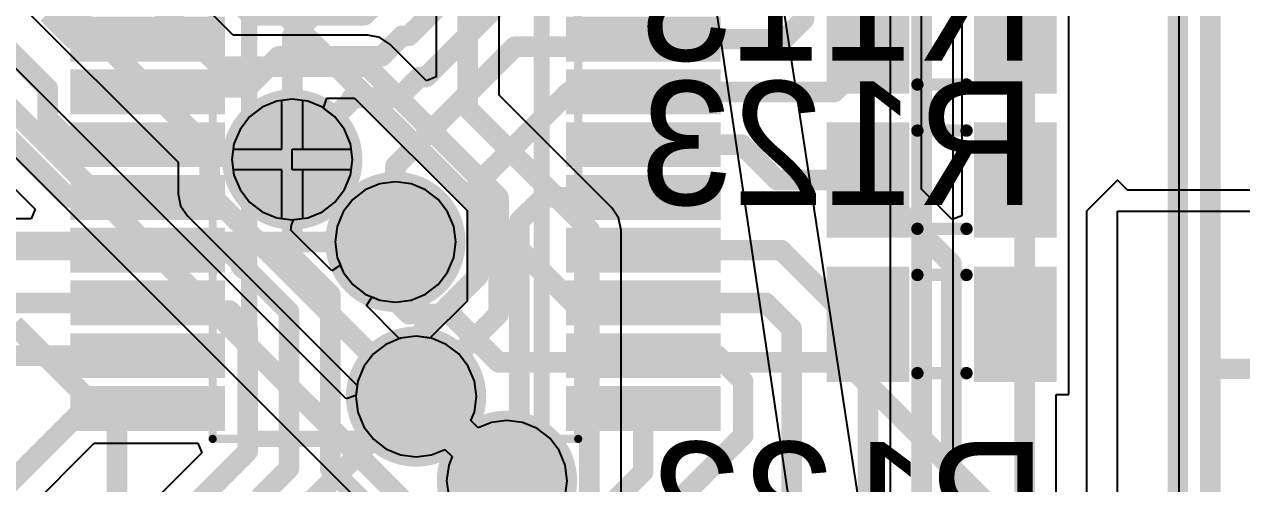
# Model space of a CAD drawing. Header units: millimetres. Extents: x 50.7 to 141.9, y 26.7 to 123.6.
# Drawn here: x 113.67 to 128.65, y 80.08 to 85.74 of the extents above; entities that cross this region are included whole.
import ezdxf

# ---------------------------------------------------------------- set-up
doc = ezdxf.new("R2010")
doc.units = ezdxf.units.MM
for name, color, linetype in [('BottomLayer', 5, 'Continuous'), ('BottomOverlay', 54, 'Continuous'), ('BottomPaste', 16, 'Continuous'), ('BottomSolder', 6, 'Continuous'), ('InternalPlane1', 76, 'Continuous'), ('InternalPlane3', 216, 'Continuous'), ('Mechanical13', 56, 'Continuous'), ('MidLayer1', 16, 'Continuous'), ('MidLayer2', 76, 'Continuous'), ('MidLayer3', 90, 'Continuous'), ('MidLayer4', 156, 'Continuous'), ('MultiLayer', 9, 'Continuous'), ('TopLayer', 1, 'Continuous'), ('TopSolder', 216, 'Continuous')]:
    doc.layers.add(name, color=color, linetype=linetype)

msp = doc.modelspace()

# ---------------------------------------------------------------- linework, layer by layer
at = {"layer": 'BottomLayer'}
for p, q in [((124.714, 84.734), (124.714, 86.462)), ((125.208, 86.462), (125.208, 84.734)), ((126.528, 84.734), (126.528, 86.462)), ((124.714, 84.684), (124.714, 84.734)), ((124.714, 84.734), (124.714, 84.734)), ((124.714, 84.734), (124.714, 84.734)), ((124.714, 83.709), (124.714, 84.684)), ((124.714, 84.684), (124.714, 84.684)), ((125.208, 84.734), (125.208, 84.734)), ((125.208, 84.734), (125.208, 84.684)), ((125.208, 84.684), (125.208, 84.684)), ((125.208, 84.684), (125.208, 83.381)), ((126.528, 84.684), (126.528, 84.734)), ((126.528, 84.734), (126.528, 84.734)), ((126.528, 84.734), (126.528, 84.734)), ((126.528, 82.956), (126.528, 84.684)), ((126.528, 84.684), (126.528, 84.684)), ((112.944, 84.318), (113.8, 83.463)), ((125.09, 83.333), (124.714, 83.709)), ((113.751, 83.345), (112.827, 83.345)), ((113.8, 83.463), (113.751, 83.345)), ((125.208, 83.381), (125.09, 83.333)), ((126.528, 82.906), (126.528, 82.956)), ((126.528, 82.956), (126.528, 82.956)), ((126.528, 82.956), (126.528, 82.956)), ((126.528, 81.178), (126.528, 82.906)), ((126.528, 82.906), (126.528, 82.906)), ((126.372, 78.461), (126.372, 81.178)), ((126.372, 81.178), (126.528, 81.178)), ((113.342, 79.392), (114.528, 80.578)), ((114.528, 80.578), (115.804, 80.578)), ((115.804, 80.578), (115.852, 80.461)), ((115.852, 80.461), (114.548, 79.156))]:
    msp.add_line(p, q, dxfattribs=at)
at = {"layer": 'BottomLayer', "const_width": 0.254}
for points in [[(125.984, 77.608), (125.984, 89.408)], [(112.166, 86.741), (113.956, 84.951)], [(123.266, 85.801), (123.266, 86.365)], [(116.104, 86.207), (116.459, 85.852)], [(118.404, 85.598), (118.999, 86.193)], [(117.856, 85.852), (117.983, 85.979)], [(118.614, 85.09), (119.507, 85.983)], [(113.956, 85.874), (114.273, 85.557)], [(116.459, 85.852), (117.856, 85.852)], [(123.022, 85.557), (123.266, 85.801)], [(118.066, 85.344), (118.32, 85.598)], [(118.32, 85.598), (118.404, 85.598)], [(123.901, 85.166), (123.901, 85.725)], [(114.273, 85.557), (115.187, 85.557)], [(118.237, 83.994), (119.706, 85.463)], [(119.706, 85.463), (121.193, 85.463)], [(121.193, 85.463), (121.287, 85.557)], [(121.287, 85.557), (123.022, 85.557)], [(116.419, 84.963), (116.8, 85.344)], [(116.8, 85.344), (118.066, 85.344)], [(123.642, 84.907), (123.901, 85.166)], [(118.277, 84.836), (118.531, 85.09)], [(118.531, 85.09), (118.614, 85.09)], [(112.849, 84.963), (114.205, 83.607)], [(113.956, 84.574), (113.956, 84.951)], [(115.187, 84.907), (115.243, 84.963)], [(115.243, 84.963), (116.419, 84.963)], [(119.544, 84.077), (120.373, 84.907)], [(120.373, 84.907), (121.287, 84.907)], [(121.287, 84.907), (123.642, 84.907)], [(116.967, 84.074), (117.702, 84.809)], [(117.702, 84.809), (117.702, 84.836)], [(117.702, 84.836), (118.277, 84.836)], [(113.956, 84.574), (114.273, 84.257)], [(114.273, 84.257), (115.187, 84.257)], [(115.093, 84.351), (115.187, 84.257)], [(121.287, 84.257), (122.499, 84.257)], [(122.499, 84.257), (122.936, 83.82)], [(116.967, 84.074), (117.094, 84.074)], [(116.967, 82.878), (116.967, 83.947)], [(118.237, 83.519), (118.237, 83.994)], [(119.253, 83.787), (119.544, 84.077)], [(119.544, 84.077), (119.544, 84.077)], [(122.936, 83.82), (123.901, 83.82)], [(124.054, 83.82), (125.081, 82.793)], [(115.093, 83.701), (115.187, 83.607)], [(119.253, 83.522), (119.253, 83.787)], [(114.205, 83.607), (115.187, 83.607)], [(118.237, 83.519), (118.531, 83.225)], [(119.231, 83.501), (119.253, 83.522)], [(119.231, 83.501), (119.253, 83.479)], [(119.231, 83.501), (119.231, 83.501)], [(119.761, 83.312), (120.056, 83.607)], [(120.056, 83.607), (121.287, 83.607)], [(119.253, 82.637), (119.253, 83.479)], [(119.761, 80.371), (119.761, 83.312)], [(118.491, 82.804), (118.491, 83.185)], [(112.267, 82.957), (115.187, 82.957)], [(115.187, 82.957), (116.169, 82.957)], [(116.169, 82.957), (116.332, 82.794)], [(121.287, 82.957), (122.986, 82.957)], [(122.986, 82.957), (123.901, 82.042)], [(116.332, 82.764), (116.332, 82.794)], [(116.332, 82.764), (116.375, 82.721)], [(116.967, 82.878), (117.434, 82.411)], [(125.081, 76.468), (125.081, 82.793)], [(116.375, 82.721), (116.405, 82.721)], [(116.405, 82.721), (116.926, 82.2)], [(118.491, 81.875), (119.253, 82.637)], [(113.212, 82.307), (115.187, 82.307)], [(115.187, 82.307), (115.281, 82.213)], [(117.434, 80.265), (117.434, 82.411)], [(121.287, 82.307), (122.798, 82.307)], [(122.798, 82.307), (123.114, 81.991)], [(115.281, 82.213), (116.195, 82.213)], [(116.195, 82.213), (116.418, 81.99)], [(116.926, 80.267), (116.926, 82.2)], [(124.054, 79.731), (124.054, 82.042)], [(116.418, 80.477), (116.418, 81.99)], [(118.491, 81.153), (118.491, 81.875)], [(123.114, 79.934), (123.114, 81.991)], [(113.28, 81.657), (115.187, 81.657)], [(121.287, 81.657), (122.201, 81.657)], [(122.201, 81.657), (122.518, 81.34)], [(122.518, 80.674), (122.518, 81.34)], [(112.954, 79.553), (114.408, 81.007)], [(114.408, 81.007), (115.187, 81.007)], [(121.287, 80.226), (121.287, 81.007)], [(119.314, 77.47), (122.518, 80.674)], [(114.554, 78.613), (116.418, 80.477)], [(119.507, 80.117), (119.761, 80.371)], [(116.564, 79.904), (116.926, 80.267)], [(117.434, 80.265), (118.959, 78.74)], [(119.801, 78.74), (121.287, 80.226)]]:
    msp.add_lwpolyline(points, dxfattribs=at)
at = {"layer": 'BottomLayer'}
for points, const_width in [([(116.395, 85.852, 1), (116.522, 85.852, 1)], 0.127), ([(116.395, 85.852, 1), (116.522, 85.852, 1)], 0.127), ([(117.793, 85.852, 1), (117.919, 85.852, 1)], 0.127), ([(117.793, 85.852, 1), (117.919, 85.852, 1)], 0.127), ([(123.203, 85.801, 1), (123.33, 85.801, 1)], 0.127), ([(123.203, 85.801, 1), (123.33, 85.801, 1)], 0.127), ([(118.257, 85.598, 1), (118.384, 85.598, 1)], 0.127), ([(118.257, 85.598, 1), (118.384, 85.598, 1)], 0.127), ([(118.34, 85.598, 1), (118.467, 85.598, 1)], 0.127), ([(118.34, 85.598, 1), (118.467, 85.598, 1)], 0.127), ([(123.838, 85.725, 1), (123.965, 85.725, 1)], 0.127), ([(114.21, 85.557, 1), (114.337, 85.557, 1)], 0.127), ([(114.21, 85.557, 1), (114.337, 85.557, 1)], 0.127), ([(115.123, 85.557, 1), (115.25, 85.557, 1)], 0.127), ([(119.642, 85.463, 1), (119.769, 85.463, 1)], 0.127), ([(119.642, 85.463, 1), (119.769, 85.463, 1)], 0.127), ([(121.129, 85.463, 1), (121.256, 85.463, 1)], 0.127), ([(121.129, 85.463, 1), (121.256, 85.463, 1)], 0.127), ([(121.223, 85.557, 1), (121.35, 85.557, 1)], 0.127), ([(121.223, 85.557, 1), (121.35, 85.557, 1)], 0.127), ([(122.958, 85.557, 1), (123.085, 85.557, 1)], 0.127), ([(122.958, 85.557, 1), (123.085, 85.557, 1)], 0.127), ([(116.737, 85.344, 1), (116.864, 85.344, 1)], 0.127), ([(116.737, 85.344, 1), (116.864, 85.344, 1)], 0.127), ([(118.003, 85.344, 1), (118.13, 85.344, 1)], 0.127), ([(118.003, 85.344, 1), (118.13, 85.344, 1)], 0.127), ([(123.838, 85.166, 1), (123.965, 85.166, 1)], 0.127), ([(123.838, 85.166, 1), (123.965, 85.166, 1)], 0.127), ([(118.467, 85.09, 1), (118.594, 85.09, 1)], 0.127), ([(118.467, 85.09, 1), (118.594, 85.09, 1)], 0.127), ([(118.551, 85.09, 1), (118.678, 85.09, 1)], 0.127), ([(118.551, 85.09, 1), (118.678, 85.09, 1)], 0.127), ([(113.892, 84.951, 1), (114.019, 84.951, 1)], 0.127), ([(113.892, 84.951, 1), (114.019, 84.951, 1)], 0.127), ([(115.123, 84.907, 1), (115.25, 84.907, 1)], 0.127), ([(115.18, 84.963, 1), (115.307, 84.963, 1)], 0.127), ([(115.18, 84.963, 1), (115.307, 84.963, 1)], 0.127), ([(116.356, 84.963, 1), (116.483, 84.963, 1)], 0.127), ([(116.356, 84.963, 1), (116.483, 84.963, 1)], 0.127), ([(120.31, 84.907, 1), (120.437, 84.907, 1)], 0.127), ([(120.31, 84.907, 1), (120.437, 84.907, 1)], 0.127), ([(121.223, 84.907, 1), (121.35, 84.907, 1)], 0.127), ([(121.223, 84.907, 1), (121.35, 84.907, 1)], 0.127), ([(123.578, 84.907, 1), (123.705, 84.907, 1)], 0.127), ([(123.578, 84.907, 1), (123.705, 84.907, 1)], 0.127), ([(117.639, 84.836, 1), (117.766, 84.836, 1)], 0.127), ([(117.639, 84.836, 1), (117.766, 84.836, 1)], 0.127), ([(117.639, 84.809, 1), (117.766, 84.809, 1)], 0.127), ([(117.639, 84.809, 1), (117.766, 84.809, 1)], 0.127), ([(118.213, 84.836, 1), (118.34, 84.836, 1)], 0.127), ([(118.213, 84.836, 1), (118.34, 84.836, 1)], 0.127), ([(113.892, 84.574, 1), (114.019, 84.574, 1)], 0.127), ([(113.892, 84.574, 1), (114.019, 84.574, 1)], 0.127), ([(116.726, 84.074, 1), (117.208, 84.074, 1)], 0.483), ([(114.21, 84.257, 1), (114.337, 84.257, 1)], 0.127), ([(114.21, 84.257, 1), (114.337, 84.257, 1)], 0.127), ([(115.029, 84.351, 1), (115.156, 84.351, 1)], 0.127), ([(115.123, 84.257, 1), (115.25, 84.257, 1)], 0.127), ([(115.123, 84.257, 1), (115.25, 84.257, 1)], 0.127), ([(121.223, 84.257, 1), (121.35, 84.257, 1)], 0.127), ([(122.436, 84.257, 1), (122.563, 84.257, 1)], 0.127), ([(122.436, 84.257, 1), (122.563, 84.257, 1)], 0.127), ([(116.903, 84.074, 1), (117.031, 84.074, 1)], 0.127), ([(116.903, 84.074, 1), (117.031, 84.074, 1)], 0.127), ([(116.903, 83.947, 1), (117.031, 83.947, 1)], 0.127), ([(117.031, 84.074, 1), (117.157, 84.074, 1)], 0.127), ([(118.174, 83.994, 1), (118.3, 83.994, 1)], 0.127), ([(118.174, 83.994, 1), (118.3, 83.994, 1)], 0.127), ([(119.48, 84.077, 1), (119.607, 84.077, 1)], 0.127), ([(119.48, 84.077, 1), (119.607, 84.077, 1)], 0.127), ([(119.48, 84.077, 1), (119.607, 84.077, 1)], 0.127), ([(119.48, 84.077, 1), (119.607, 84.077, 1)], 0.127), ([(122.873, 83.82, 1), (122.999, 83.82, 1)], 0.127), ([(122.873, 83.82, 1), (122.999, 83.82, 1)], 0.127), ([(123.838, 83.82, 1), (123.965, 83.82, 1)], 0.127), ([(123.99, 83.82, 1), (124.117, 83.82, 1)], 0.127), ([(115.029, 83.701, 1), (115.156, 83.701, 1)], 0.127), ([(119.189, 83.787, 1), (119.317, 83.787, 1)], 0.127), ([(119.189, 83.787, 1), (119.317, 83.787, 1)], 0.127), ([(114.141, 83.607, 1), (114.268, 83.607, 1)], 0.127), ([(114.141, 83.607, 1), (114.268, 83.607, 1)], 0.127), ([(115.123, 83.607, 1), (115.25, 83.607, 1)], 0.127), ([(115.123, 83.607, 1), (115.25, 83.607, 1)], 0.127), ([(118.174, 83.519, 1), (118.3, 83.519, 1)], 0.127), ([(118.174, 83.519, 1), (118.3, 83.519, 1)], 0.127), ([(119.168, 83.501, 1), (119.295, 83.501, 1)], 0.127), ([(119.168, 83.501, 1), (119.295, 83.501, 1)], 0.127), ([(119.168, 83.501, 1), (119.295, 83.501, 1)], 0.127), ([(119.168, 83.501, 1), (119.295, 83.501, 1)], 0.127), ([(119.189, 83.522, 1), (119.317, 83.522, 1)], 0.127), ([(119.189, 83.522, 1), (119.317, 83.522, 1)], 0.127), ([(119.992, 83.607, 1), (120.119, 83.607, 1)], 0.127), ([(119.992, 83.607, 1), (120.119, 83.607, 1)], 0.127), ([(121.223, 83.607, 1), (121.35, 83.607, 1)], 0.127), ([(117.996, 83.058, 1), (118.478, 83.058, 1)], 0.483), ([(119.189, 83.479, 1), (119.317, 83.479, 1)], 0.127), ([(119.189, 83.479, 1), (119.317, 83.479, 1)], 0.127), ([(118.467, 83.225, 1), (118.594, 83.225, 1)], 0.127), ([(119.698, 83.312, 1), (119.825, 83.312, 1)], 0.127), ([(119.698, 83.312, 1), (119.825, 83.312, 1)], 0.127), ([(118.427, 83.185, 1), (118.555, 83.185, 1)], 0.127), ([(115.123, 82.957, 1), (115.25, 82.957, 1)], 0.127), ([(115.123, 82.957, 1), (115.25, 82.957, 1)], 0.127), ([(116.106, 82.957, 1), (116.233, 82.957, 1)], 0.127), ([(116.106, 82.957, 1), (116.233, 82.957, 1)], 0.127), ([(121.223, 82.957, 1), (121.35, 82.957, 1)], 0.127), ([(122.923, 82.957, 1), (123.05, 82.957, 1)], 0.127), ([(122.923, 82.957, 1), (123.05, 82.957, 1)], 0.127), ([(116.269, 82.794, 1), (116.395, 82.794, 1)], 0.127), ([(116.269, 82.794, 1), (116.395, 82.794, 1)], 0.127), ([(116.269, 82.764, 1), (116.395, 82.764, 1)], 0.127), ([(116.269, 82.764, 1), (116.395, 82.764, 1)], 0.127), ([(116.903, 82.878, 1), (117.031, 82.878, 1)], 0.127), ([(116.903, 82.878, 1), (117.031, 82.878, 1)], 0.127), ([(118.427, 82.804, 1), (118.555, 82.804, 1)], 0.127), ([(125.017, 82.793, 1), (125.144, 82.793, 1)], 0.127), ([(125.017, 82.793, 1), (125.144, 82.793, 1)], 0.127), ([(116.312, 82.721, 1), (116.439, 82.721, 1)], 0.127), ([(116.312, 82.721, 1), (116.439, 82.721, 1)], 0.127), ([(116.342, 82.721, 1), (116.469, 82.721, 1)], 0.127), ([(116.342, 82.721, 1), (116.469, 82.721, 1)], 0.127), ([(119.189, 82.637, 1), (119.317, 82.637, 1)], 0.127), ([(119.189, 82.637, 1), (119.317, 82.637, 1)], 0.127), ([(115.123, 82.307, 1), (115.25, 82.307, 1)], 0.127), ([(115.123, 82.307, 1), (115.25, 82.307, 1)], 0.127), ([(117.37, 82.411, 1), (117.497, 82.411, 1)], 0.127), ([(117.37, 82.411, 1), (117.497, 82.411, 1)], 0.127), ([(121.223, 82.307, 1), (121.35, 82.307, 1)], 0.127), ([(122.735, 82.307, 1), (122.862, 82.307, 1)], 0.127), ([(122.735, 82.307, 1), (122.862, 82.307, 1)], 0.127), ([(115.217, 82.213, 1), (115.344, 82.213, 1)], 0.127), ([(115.217, 82.213, 1), (115.344, 82.213, 1)], 0.127), ([(116.131, 82.213, 1), (116.258, 82.213, 1)], 0.127), ([(116.131, 82.213, 1), (116.258, 82.213, 1)], 0.127), ([(116.862, 82.2, 1), (116.989, 82.2, 1)], 0.127), ([(116.862, 82.2, 1), (116.989, 82.2, 1)], 0.127), ([(123.838, 82.042, 1), (123.965, 82.042, 1)], 0.127), ([(123.99, 82.042, 1), (124.117, 82.042, 1)], 0.127), ([(116.354, 81.99, 1), (116.481, 81.99, 1)], 0.127), ([(116.354, 81.99, 1), (116.481, 81.99, 1)], 0.127), ([(118.427, 81.875, 1), (118.555, 81.875, 1)], 0.127), ([(118.427, 81.875, 1), (118.555, 81.875, 1)], 0.127), ([(123.05, 81.991, 1), (123.177, 81.991, 1)], 0.127), ([(123.05, 81.991, 1), (123.177, 81.991, 1)], 0.127), ([(115.123, 81.657, 1), (115.25, 81.657, 1)], 0.127), ([(121.223, 81.657, 1), (121.35, 81.657, 1)], 0.127), ([(122.137, 81.657, 1), (122.264, 81.657, 1)], 0.127), ([(122.137, 81.657, 1), (122.264, 81.657, 1)], 0.127), ([(118.25, 81.153, 1), (118.732, 81.153, 1)], 0.483), ([(122.454, 81.34, 1), (122.581, 81.34, 1)], 0.127), ([(122.454, 81.34, 1), (122.581, 81.34, 1)], 0.127), ([(118.427, 81.153, 1), (118.555, 81.153, 1)], 0.127), ([(114.344, 81.007, 1), (114.471, 81.007, 1)], 0.127), ([(114.344, 81.007, 1), (114.471, 81.007, 1)], 0.127), ([(115.123, 81.007, 1), (115.25, 81.007, 1)], 0.127), ([(121.223, 81.007, 1), (121.35, 81.007, 1)], 0.127), ([(122.454, 80.674, 1), (122.581, 80.674, 1)], 0.127), ([(122.454, 80.674, 1), (122.581, 80.674, 1)], 0.127), ([(116.354, 80.477, 1), (116.481, 80.477, 1)], 0.127), ([(116.354, 80.477, 1), (116.481, 80.477, 1)], 0.127), ([(119.369, 80.117, 1), (119.852, 80.117, 1)], 0.483), ([(119.698, 80.371, 1), (119.825, 80.371, 1)], 0.127), ([(119.698, 80.371, 1), (119.825, 80.371, 1)], 0.127), ([(116.862, 80.267, 1), (116.989, 80.267, 1)], 0.127), ([(116.862, 80.267, 1), (116.989, 80.267, 1)], 0.127), ([(117.37, 80.265, 1), (117.497, 80.265, 1)], 0.127), ([(117.37, 80.265, 1), (117.497, 80.265, 1)], 0.127), ([(121.223, 80.226, 1), (121.35, 80.226, 1)], 0.127), ([(121.223, 80.226, 1), (121.35, 80.226, 1)], 0.127), ([(119.444, 80.117, 1), (119.57, 80.117, 1)], 0.127)]:
    msp.add_lwpolyline(points, format="xyb", close=True, dxfattribs=dict(at, const_width=const_width))
for points in [[(124.46, 86.208), (123.647, 86.208), (124.46, 84.988), (123.647, 84.988)], [(126.274, 86.208), (125.462, 86.208), (126.274, 84.988), (125.462, 84.988)], [(116.037, 85.382), (116.037, 85.732), (114.337, 85.382), (114.337, 85.732)], [(122.137, 85.382), (122.137, 85.732), (120.437, 85.382), (120.437, 85.732)], [(116.037, 84.732), (116.037, 85.082), (114.337, 84.732), (114.337, 85.082)], [(122.137, 84.732), (122.137, 85.082), (120.437, 84.732), (120.437, 85.082)], [(116.037, 84.082), (116.037, 84.432), (114.337, 84.082), (114.337, 84.432)], [(122.137, 84.082), (122.137, 84.432), (120.437, 84.082), (120.437, 84.432)], [(124.46, 84.43), (123.647, 84.43), (124.46, 83.21), (123.647, 83.21)], [(126.274, 84.43), (125.462, 84.43), (126.274, 83.21), (125.462, 83.21)], [(116.037, 83.432), (116.037, 83.782), (114.337, 83.432), (114.337, 83.782)], [(122.137, 83.432), (122.137, 83.782), (120.437, 83.432), (120.437, 83.782)], [(116.037, 82.782), (116.037, 83.132), (114.337, 82.782), (114.337, 83.132)], [(122.137, 82.782), (122.137, 83.132), (120.437, 82.782), (120.437, 83.132)], [(124.46, 82.652), (123.647, 82.652), (124.46, 81.432), (123.647, 81.432)], [(126.274, 82.652), (125.462, 82.652), (126.274, 81.432), (125.462, 81.432)], [(116.037, 82.132), (116.037, 82.482), (114.337, 82.132), (114.337, 82.482)], [(122.137, 82.132), (122.137, 82.482), (120.437, 82.132), (120.437, 82.482)], [(116.037, 81.482), (116.037, 81.832), (114.337, 81.482), (114.337, 81.832)], [(122.137, 81.482), (122.137, 81.832), (120.437, 81.482), (120.437, 81.832)], [(116.037, 80.832), (116.037, 81.182), (114.337, 80.832), (114.337, 81.182)], [(122.137, 80.832), (122.137, 81.182), (120.437, 80.832), (120.437, 81.182)]]:
    msp.add_solid(points, dxfattribs=at)
at = {"layer": 'BottomOverlay'}
for points, const_width in [([(116.437, 80.632), (116.437, 88.532)], 0.2), ([(120.037, 80.632), (120.037, 88.532)], 0.2), ([(124.663, 84.998), (125.268, 84.998)], 0.152), ([(124.663, 84.43), (125.268, 84.43)], 0.152), ([(124.663, 83.22), (125.268, 83.22)], 0.152), ([(124.663, 82.652), (125.268, 82.652)], 0.152), ([(124.663, 81.442), (125.268, 81.442)], 0.152), ([(116.437, 80.632), (120.037, 80.632)], 0.2)]:
    msp.add_lwpolyline(points, dxfattribs=dict(at, const_width=const_width))
for points, const_width in [([(124.625, 84.998, 1), (124.701, 84.998, 1)], 0.0762), ([(125.23, 84.998, 1), (125.306, 84.998, 1)], 0.0762), ([(124.625, 84.43, 1), (124.701, 84.43, 1)], 0.0762), ([(125.23, 84.43, 1), (125.306, 84.43, 1)], 0.0762), ([(124.625, 83.22, 1), (124.701, 83.22, 1)], 0.0762), ([(125.23, 83.22, 1), (125.306, 83.22, 1)], 0.0762), ([(124.625, 82.652, 1), (124.701, 82.652, 1)], 0.0762), ([(125.23, 82.652, 1), (125.306, 82.652, 1)], 0.0762), ([(124.625, 81.442, 1), (124.701, 81.442, 1)], 0.0762), ([(125.23, 81.442, 1), (125.306, 81.442, 1)], 0.0762), ([(116.387, 80.632, 1), (116.487, 80.632, 1)], 0.1), ([(116.387, 80.632, 1), (116.487, 80.632, 1)], 0.1), ([(119.987, 80.632, 1), (120.087, 80.632, 1)], 0.1), ([(119.987, 80.632, 1), (120.087, 80.632, 1)], 0.1)]:
    msp.add_lwpolyline(points, format="xyb", close=True, dxfattribs=dict(at, const_width=const_width))
at = {"layer": 'BottomPaste'}
for points in [[(124.46, 86.208), (123.647, 86.208), (124.46, 84.988), (123.647, 84.988)], [(126.274, 86.208), (125.462, 86.208), (126.274, 84.988), (125.462, 84.988)], [(116.037, 85.382), (116.037, 85.732), (114.337, 85.382), (114.337, 85.732)], [(122.137, 85.382), (122.137, 85.732), (120.437, 85.382), (120.437, 85.732)], [(116.037, 84.732), (116.037, 85.082), (114.337, 84.732), (114.337, 85.082)], [(122.137, 84.732), (122.137, 85.082), (120.437, 84.732), (120.437, 85.082)], [(116.037, 84.082), (116.037, 84.432), (114.337, 84.082), (114.337, 84.432)], [(122.137, 84.082), (122.137, 84.432), (120.437, 84.082), (120.437, 84.432)], [(124.46, 84.43), (123.647, 84.43), (124.46, 83.21), (123.647, 83.21)], [(126.274, 84.43), (125.462, 84.43), (126.274, 83.21), (125.462, 83.21)], [(116.037, 83.432), (116.037, 83.782), (114.337, 83.432), (114.337, 83.782)], [(122.137, 83.432), (122.137, 83.782), (120.437, 83.432), (120.437, 83.782)], [(116.037, 82.782), (116.037, 83.132), (114.337, 82.782), (114.337, 83.132)], [(122.137, 82.782), (122.137, 83.132), (120.437, 82.782), (120.437, 83.132)], [(124.46, 82.652), (123.647, 82.652), (124.46, 81.432), (123.647, 81.432)], [(126.274, 82.652), (125.462, 82.652), (126.274, 81.432), (125.462, 81.432)], [(116.037, 82.132), (116.037, 82.482), (114.337, 82.132), (114.337, 82.482)], [(122.137, 82.132), (122.137, 82.482), (120.437, 82.132), (120.437, 82.482)], [(116.037, 81.482), (116.037, 81.832), (114.337, 81.482), (114.337, 81.832)], [(122.137, 81.482), (122.137, 81.832), (120.437, 81.482), (120.437, 81.832)], [(116.037, 80.832), (116.037, 81.182), (114.337, 80.832), (114.337, 81.182)], [(122.137, 80.832), (122.137, 81.182), (120.437, 80.832), (120.437, 81.182)]]:
    msp.add_solid(points, dxfattribs=at)
at = {"layer": 'BottomSolder', "const_width": 0.584}
for points in [[(116.675, 84.074, 1), (117.259, 84.074, 1)], [(117.945, 83.058, 1), (118.529, 83.058, 1)], [(118.199, 81.153, 1), (118.783, 81.153, 1)], [(119.318, 80.117, 1), (119.902, 80.117, 1)]]:
    msp.add_lwpolyline(points, format="xyb", close=True, dxfattribs=at)
at = {"layer": 'BottomSolder'}
for points in [[(124.562, 86.309), (123.546, 86.309), (124.562, 84.887), (123.546, 84.887)], [(126.376, 86.309), (125.36, 86.309), (126.376, 84.887), (125.36, 84.887)], [(116.139, 85.28), (116.139, 85.834), (114.235, 85.28), (114.235, 85.834)], [(122.239, 85.28), (122.239, 85.834), (120.335, 85.28), (120.335, 85.834)], [(116.139, 84.63), (116.139, 85.184), (114.235, 84.63), (114.235, 85.184)], [(122.239, 84.63), (122.239, 85.184), (120.335, 84.63), (120.335, 85.184)], [(116.139, 83.98), (116.139, 84.534), (114.235, 83.98), (114.235, 84.534)], [(122.239, 83.98), (122.239, 84.534), (120.335, 83.98), (120.335, 84.534)], [(124.562, 84.531), (123.546, 84.531), (124.562, 83.109), (123.546, 83.109)], [(126.376, 84.531), (125.36, 84.531), (126.376, 83.109), (125.36, 83.109)], [(116.139, 83.33), (116.139, 83.884), (114.235, 83.33), (114.235, 83.884)], [(122.239, 83.33), (122.239, 83.884), (120.335, 83.33), (120.335, 83.884)], [(116.139, 82.68), (116.139, 83.234), (114.235, 82.68), (114.235, 83.234)], [(122.239, 82.68), (122.239, 83.234), (120.335, 82.68), (120.335, 83.234)], [(124.562, 82.753), (123.546, 82.753), (124.562, 81.331), (123.546, 81.331)], [(126.376, 82.753), (125.36, 82.753), (126.376, 81.331), (125.36, 81.331)], [(116.139, 82.03), (116.139, 82.584), (114.235, 82.03), (114.235, 82.584)], [(122.239, 82.03), (122.239, 82.584), (120.335, 82.03), (120.335, 82.584)], [(116.139, 81.38), (116.139, 81.934), (114.235, 81.38), (114.235, 81.934)], [(122.239, 81.38), (122.239, 81.934), (120.335, 81.38), (120.335, 81.934)], [(116.139, 80.73), (116.139, 81.284), (114.235, 80.73), (114.235, 81.284)], [(122.239, 80.73), (122.239, 81.284), (120.335, 80.73), (120.335, 81.284)]]:
    msp.add_solid(points, dxfattribs=at)
at = {"layer": 'InternalPlane1', "const_width": 0.864}
for points in [[(116.535, 84.074, 1), (117.399, 84.074, 1)], [(117.805, 83.058, 1), (118.669, 83.058, 1)], [(118.059, 81.153, 1), (118.923, 81.153, 1)], [(119.179, 80.117, 1), (120.042, 80.117, 1)]]:
    msp.add_lwpolyline(points, format="xyb", close=True, dxfattribs=at)
at = {"layer": 'InternalPlane3', "const_width": 0.864}
for points in [[(116.535, 84.074, 1), (117.399, 84.074, 1)], [(117.805, 83.058, 1), (118.669, 83.058, 1)], [(118.059, 81.153, 1), (118.923, 81.153, 1)], [(119.179, 80.117, 1), (120.042, 80.117, 1)]]:
    msp.add_lwpolyline(points, format="xyb", close=True, dxfattribs=at)
at = {"layer": 'Mechanical13', "const_width": 0.1}
for points in [[(115.987, 80.632), (115.987, 88.532)], [(120.487, 80.632), (120.487, 88.532)], [(115.987, 80.632), (120.487, 80.632)]]:
    msp.add_lwpolyline(points, dxfattribs=at)
at = {"layer": 'Mechanical13', "const_width": 0.05}
for points in [[(115.962, 80.632, 1), (116.012, 80.632, 1)], [(115.962, 80.632, 1), (116.012, 80.632, 1)], [(120.462, 80.632, 1), (120.512, 80.632, 1)], [(120.462, 80.632, 1), (120.512, 80.632, 1)]]:
    msp.add_lwpolyline(points, format="xyb", close=True, dxfattribs=at)
at = {"layer": 'MidLayer1', "const_width": 0.254}
for points in [[(116.203, 86.529), (120.626, 82.106)], [(112.014, 83.058), (118.237, 83.058)], [(120.626, 78.002), (120.626, 82.106)], [(116.967, 79.629), (118.491, 81.153)], [(119.596, 80.131), (119.596, 80.469)], [(119.596, 80.131), (119.61, 80.117)]]:
    msp.add_lwpolyline(points, dxfattribs=at)
at = {"layer": 'MidLayer1'}
for points, const_width in [([(116.726, 84.074, 1), (117.208, 84.074, 1)], 0.483), ([(117.996, 83.058, 1), (118.478, 83.058, 1)], 0.483), ([(118.174, 83.058, 1), (118.3, 83.058, 1)], 0.127), ([(120.563, 82.106, 1), (120.69, 82.106, 1)], 0.127), ([(120.563, 82.106, 1), (120.69, 82.106, 1)], 0.127), ([(118.25, 81.153, 1), (118.732, 81.153, 1)], 0.483), ([(118.427, 81.153, 1), (118.555, 81.153, 1)], 0.127), ([(119.369, 80.117, 1), (119.852, 80.117, 1)], 0.483), ([(119.533, 80.469, 1), (119.66, 80.469, 1)], 0.127), ([(119.533, 80.131, 1), (119.66, 80.131, 1)], 0.127), ([(119.533, 80.131, 1), (119.66, 80.131, 1)], 0.127), ([(119.547, 80.117, 1), (119.674, 80.117, 1)], 0.127)]:
    msp.add_lwpolyline(points, format="xyb", close=True, dxfattribs=dict(at, const_width=const_width))
at = {"layer": 'MidLayer2', "const_width": 0.254}
for points in [[(127.869, 53.999), (127.869, 90.261)], [(116.967, 85.598), (117.983, 86.614)], [(116.967, 84.709), (116.967, 85.598)], [(116.967, 84.709), (117.348, 84.328)], [(117.348, 83.824), (117.348, 84.328)], [(116.967, 84.074), (117.094, 84.074)], [(118.237, 82.336), (118.237, 83.058)], [(118.237, 82.336), (118.404, 82.169)], [(118.404, 82.169), (118.912, 82.169)], [(118.912, 82.169), (119.507, 81.574)], [(113.538, 82.042), (114.808, 80.772)], [(119.507, 81.574), (123.785, 81.574)], [(123.785, 81.574), (125.476, 79.883)], [(114.808, 79.288), (114.808, 80.772)], [(119.596, 80.469), (122.174, 77.891)]]:
    msp.add_lwpolyline(points, dxfattribs=at)
at = {"layer": 'MidLayer2'}
for points, const_width in [([(116.903, 85.598, 1), (117.031, 85.598, 1)], 0.127), ([(116.903, 85.598, 1), (117.031, 85.598, 1)], 0.127), ([(116.903, 84.709, 1), (117.031, 84.709, 1)], 0.127), ([(116.903, 84.709, 1), (117.031, 84.709, 1)], 0.127), ([(116.726, 84.074, 1), (117.208, 84.074, 1)], 0.483), ([(117.284, 84.328, 1), (117.412, 84.328, 1)], 0.127), ([(117.284, 84.328, 1), (117.412, 84.328, 1)], 0.127), ([(116.903, 84.074, 1), (117.031, 84.074, 1)], 0.127), ([(117.031, 84.074, 1), (117.157, 84.074, 1)], 0.127), ([(117.284, 83.824, 1), (117.412, 83.824, 1)], 0.127), ([(117.996, 83.058, 1), (118.478, 83.058, 1)], 0.483), ([(118.174, 83.058, 1), (118.3, 83.058, 1)], 0.127), ([(118.174, 82.336, 1), (118.3, 82.336, 1)], 0.127), ([(118.174, 82.336, 1), (118.3, 82.336, 1)], 0.127), ([(118.34, 82.169, 1), (118.467, 82.169, 1)], 0.127), ([(118.34, 82.169, 1), (118.467, 82.169, 1)], 0.127), ([(118.848, 82.169, 1), (118.975, 82.169, 1)], 0.127), ([(118.848, 82.169, 1), (118.975, 82.169, 1)], 0.127), ([(119.444, 81.574, 1), (119.57, 81.574, 1)], 0.127), ([(119.444, 81.574, 1), (119.57, 81.574, 1)], 0.127), ([(123.722, 81.574, 1), (123.849, 81.574, 1)], 0.127), ([(123.722, 81.574, 1), (123.849, 81.574, 1)], 0.127), ([(118.25, 81.153, 1), (118.732, 81.153, 1)], 0.483), ([(114.745, 80.772, 1), (114.871, 80.772, 1)], 0.127), ([(114.745, 80.772, 1), (114.871, 80.772, 1)], 0.127), ([(119.369, 80.117, 1), (119.852, 80.117, 1)], 0.483), ([(119.533, 80.469, 1), (119.66, 80.469, 1)], 0.127)]:
    msp.add_lwpolyline(points, format="xyb", close=True, dxfattribs=dict(at, const_width=const_width))
at = {"layer": 'MidLayer3'}
for p, q in [((121.457, 90.838), (123.124, 79.582)), ((125.976, 66.458), (122.305, 90.633)), ((116.596, 84.717), (116.442, 84.599)), ((116.775, 84.792), (116.596, 84.717)), ((116.967, 84.817), (116.775, 84.792)), ((117.159, 84.792), (116.967, 84.817)), ((117.338, 84.717), (117.159, 84.792)), ((117.492, 84.599), (117.338, 84.717)), ((116.442, 84.599), (116.324, 84.445)), ((117.61, 84.445), (117.492, 84.599)), ((116.324, 84.445), (116.249, 84.266)), ((117.685, 84.266), (117.61, 84.445)), ((116.249, 84.266), (116.224, 84.074)), ((117.71, 84.074), (117.685, 84.266)), ((116.224, 84.074), (116.249, 83.882)), ((117.685, 83.882), (117.71, 84.074)), ((116.249, 83.882), (116.324, 83.703)), ((117.61, 83.703), (117.685, 83.882)), ((118.045, 83.776), (117.866, 83.701)), ((118.237, 83.801), (118.045, 83.776)), ((118.429, 83.776), (118.237, 83.801)), ((118.608, 83.701), (118.429, 83.776)), ((116.324, 83.703), (116.442, 83.549)), ((117.492, 83.549), (117.61, 83.703)), ((117.866, 83.701), (117.712, 83.583)), ((118.762, 83.583), (118.608, 83.701)), ((116.442, 83.549), (116.596, 83.431)), ((117.338, 83.431), (117.492, 83.549)), ((117.712, 83.583), (117.594, 83.429)), ((118.88, 83.429), (118.762, 83.583)), ((116.596, 83.431), (116.775, 83.356)), ((116.775, 83.356), (116.967, 83.331)), ((116.967, 83.331), (117.159, 83.356)), ((117.159, 83.356), (117.338, 83.431)), ((117.594, 83.429), (117.519, 83.25)), ((118.955, 83.25), (118.88, 83.429)), ((117.519, 83.25), (117.494, 83.058)), ((118.98, 83.058), (118.955, 83.25)), ((117.494, 83.058), (117.519, 82.866)), ((118.955, 82.866), (118.98, 83.058)), ((117.519, 82.866), (117.594, 82.687)), ((118.88, 82.687), (118.955, 82.866)), ((117.594, 82.687), (117.712, 82.533)), ((118.762, 82.533), (118.88, 82.687)), ((117.712, 82.533), (117.866, 82.415)), ((118.608, 82.415), (118.762, 82.533)), ((117.866, 82.415), (118.045, 82.34)), ((118.045, 82.34), (118.237, 82.315)), ((118.237, 82.315), (118.429, 82.34)), ((118.429, 82.34), (118.608, 82.415)), ((118.299, 81.871), (118.12, 81.796)), ((118.491, 81.896), (118.299, 81.871)), ((118.683, 81.871), (118.491, 81.896)), ((118.862, 81.796), (118.683, 81.871)), ((117.966, 81.678), (117.848, 81.524)), ((118.12, 81.796), (117.966, 81.678)), ((119.016, 81.678), (118.862, 81.796)), ((119.134, 81.524), (119.016, 81.678)), ((117.848, 81.524), (117.773, 81.345)), ((119.209, 81.345), (119.134, 81.524)), ((117.773, 81.345), (117.748, 81.153)), ((119.234, 81.153), (119.209, 81.345)), ((117.748, 81.153), (117.773, 80.961)), ((119.209, 80.961), (119.234, 81.153)), ((117.773, 80.961), (117.848, 80.782)), ((119.166, 80.857), (119.209, 80.961)), ((117.848, 80.782), (117.966, 80.628)), ((119.256, 80.767), (119.166, 80.857)), ((119.418, 80.835), (119.256, 80.767)), ((119.61, 80.86), (119.418, 80.835)), ((119.803, 80.835), (119.61, 80.86)), ((119.982, 80.76), (119.803, 80.835)), ((117.966, 80.628), (118.12, 80.51)), ((120.136, 80.642), (119.982, 80.76)), ((120.254, 80.489), (120.136, 80.642)), ((118.12, 80.51), (118.299, 80.435)), ((118.683, 80.435), (118.846, 80.503)), ((118.846, 80.503), (118.936, 80.413)), ((120.328, 80.309), (120.254, 80.489)), ((118.299, 80.435), (118.491, 80.41)), ((118.491, 80.41), (118.683, 80.435)), ((118.936, 80.413), (118.893, 80.309)), ((118.893, 80.309), (118.867, 80.117)), ((120.353, 80.117), (120.328, 80.309)), ((118.867, 80.117), (118.893, 79.925)), ((120.328, 79.925), (120.353, 80.117))]:
    msp.add_line(p, q, dxfattribs=at)
at = {"layer": 'MidLayer3', "const_width": 0.483}
for points in [[(116.726, 84.074, 1), (117.208, 84.074, 1)], [(117.996, 83.058, 1), (118.478, 83.058, 1)], [(118.25, 81.153, 1), (118.732, 81.153, 1)], [(119.369, 80.117, 1), (119.852, 80.117, 1)]]:
    msp.add_lwpolyline(points, format="xyb", close=True, dxfattribs=at)
at = {"layer": 'MidLayer4'}
for p, q in [((116.596, 84.717), (116.442, 84.599)), ((116.775, 84.792), (116.596, 84.717)), ((116.84, 84.8), (116.775, 84.792)), ((116.84, 84.201), (116.84, 84.8)), ((117.159, 84.792), (117.094, 84.8)), ((117.094, 84.8), (117.094, 84.201)), ((117.338, 84.717), (117.159, 84.792)), ((117.492, 84.599), (117.338, 84.717)), ((116.442, 84.599), (116.324, 84.445)), ((117.61, 84.445), (117.492, 84.599)), ((116.324, 84.445), (116.249, 84.266)), ((117.685, 84.266), (117.61, 84.445)), ((116.249, 84.266), (116.241, 84.201)), ((117.693, 84.201), (117.685, 84.266)), ((116.241, 84.201), (116.84, 84.201)), ((117.094, 84.201), (117.693, 84.201)), ((116.84, 83.947), (116.241, 83.947)), ((116.241, 83.947), (116.249, 83.882)), ((116.84, 83.348), (116.84, 83.947)), ((117.693, 83.947), (117.094, 83.947)), ((117.094, 83.947), (117.094, 83.348)), ((117.685, 83.882), (117.693, 83.947)), ((116.249, 83.882), (116.324, 83.703)), ((117.61, 83.703), (117.685, 83.882)), ((118.045, 83.776), (117.866, 83.701)), ((118.237, 83.801), (118.045, 83.776)), ((118.429, 83.776), (118.237, 83.801)), ((118.608, 83.701), (118.429, 83.776)), ((127.127, 83.82), (126.746, 83.439)), ((127.249, 83.698), (127.127, 83.82)), ((116.324, 83.703), (116.442, 83.549)), ((117.492, 83.549), (117.61, 83.703)), ((117.866, 83.701), (117.712, 83.583)), ((118.762, 83.583), (118.608, 83.701)), ((129.724, 83.698), (127.249, 83.698)), ((116.442, 83.549), (116.596, 83.431)), ((117.338, 83.431), (117.492, 83.549)), ((117.712, 83.583), (117.594, 83.429)), ((118.88, 83.429), (118.762, 83.583)), ((116.596, 83.431), (116.775, 83.356)), ((116.775, 83.356), (116.84, 83.348)), ((117.094, 83.348), (117.159, 83.356)), ((117.159, 83.356), (117.338, 83.431)), ((117.594, 83.429), (117.519, 83.25)), ((118.955, 83.25), (118.88, 83.429)), ((126.746, 83.439), (126.746, 64.508)), ((127.127, 62.299), (127.127, 83.439)), ((127.127, 83.439), (129.809, 83.439)), ((117.519, 83.25), (117.494, 83.058)), ((118.98, 83.058), (118.955, 83.25)), ((117.494, 83.058), (117.519, 82.866)), ((118.955, 82.866), (118.98, 83.058)), ((117.519, 82.866), (117.594, 82.687)), ((118.88, 82.687), (118.955, 82.866)), ((117.594, 82.687), (117.712, 82.533)), ((118.762, 82.533), (118.88, 82.687)), ((117.712, 82.533), (117.866, 82.415)), ((118.608, 82.415), (118.762, 82.533)), ((117.866, 82.415), (118.045, 82.34)), ((118.045, 82.34), (118.237, 82.315)), ((118.237, 82.315), (118.429, 82.34)), ((118.429, 82.34), (118.608, 82.415)), ((118.299, 81.871), (118.12, 81.796)), ((118.491, 81.896), (118.299, 81.871)), ((118.683, 81.871), (118.491, 81.896)), ((118.862, 81.796), (118.683, 81.871)), ((117.966, 81.678), (117.848, 81.524)), ((118.12, 81.796), (117.966, 81.678)), ((119.016, 81.678), (118.862, 81.796)), ((119.134, 81.524), (119.016, 81.678)), ((117.848, 81.524), (117.773, 81.345)), ((119.209, 81.345), (119.134, 81.524)), ((117.773, 81.345), (117.748, 81.153)), ((119.234, 81.153), (119.209, 81.345)), ((117.748, 81.153), (117.773, 80.961)), ((119.209, 80.961), (119.234, 81.153)), ((117.773, 80.961), (117.848, 80.782)), ((119.166, 80.857), (119.209, 80.961)), ((117.848, 80.782), (117.966, 80.628)), ((119.256, 80.767), (119.166, 80.857)), ((119.418, 80.835), (119.256, 80.767)), ((119.61, 80.86), (119.418, 80.835)), ((119.803, 80.835), (119.61, 80.86)), ((119.982, 80.76), (119.803, 80.835)), ((117.966, 80.628), (118.12, 80.51)), ((120.136, 80.642), (119.982, 80.76)), ((120.254, 80.489), (120.136, 80.642)), ((118.12, 80.51), (118.299, 80.435)), ((118.683, 80.435), (118.846, 80.503)), ((118.846, 80.503), (118.936, 80.413)), ((120.328, 80.309), (120.254, 80.489)), ((118.299, 80.435), (118.491, 80.41)), ((118.491, 80.41), (118.683, 80.435)), ((118.936, 80.413), (118.893, 80.309)), ((118.893, 80.309), (118.867, 80.117)), ((120.353, 80.117), (120.328, 80.309)), ((118.867, 80.117), (118.893, 79.925)), ((120.328, 79.925), (120.353, 80.117))]:
    msp.add_line(p, q, dxfattribs=at)
at = {"layer": 'MidLayer4', "const_width": 0.483}
for points in [[(116.726, 84.074, 1), (117.208, 84.074, 1)], [(117.996, 83.058, 1), (118.478, 83.058, 1)], [(118.25, 81.153, 1), (118.732, 81.153, 1)], [(119.369, 80.117, 1), (119.852, 80.117, 1)]]:
    msp.add_lwpolyline(points, format="xyb", close=True, dxfattribs=at)
at = {"layer": 'MultiLayer', "const_width": 0.483}
for points in [[(116.726, 84.074, 1), (117.208, 84.074, 1)], [(117.996, 83.058, 1), (118.478, 83.058, 1)], [(118.25, 81.153, 1), (118.732, 81.153, 1)], [(119.369, 80.117, 1), (119.852, 80.117, 1)]]:
    msp.add_lwpolyline(points, format="xyb", close=True, dxfattribs=at)
at = {"layer": 'TopLayer'}
for p, q in [((125.102, 75.579), (125.102, 89.916)), ((124.326, 89.755), (124.326, 75.418)), ((127.882, 89.12), (127.882, 78.15)), ((119.514, 84.866), (119.514, 88.817)), ((116.239, 85.605), (113.672, 88.172)), ((111.993, 87.609), (115.563, 84.04)), ((117.63, 81.127), (111.259, 87.497)), ((110.596, 87.061), (118.831, 78.826)), ((118.738, 86.19), (118.738, 85.091)), ((117.896, 85.605), (116.239, 85.605)), ((118.044, 85.576), (117.896, 85.605)), ((118.171, 85.492), (118.044, 85.576)), ((118.62, 85.042), (118.171, 85.492)), ((118.738, 85.091), (118.62, 85.042)), ((117.35, 84.708), (117.391, 84.829)), ((117.391, 84.829), (117.735, 84.829)), ((117.735, 84.829), (119.119, 83.445)), ((120.901, 83.48), (119.514, 84.866)), ((117.492, 84.599), (117.35, 84.708)), ((117.61, 84.445), (117.492, 84.599)), ((117.685, 84.266), (117.61, 84.445)), ((117.693, 84.201), (117.685, 84.266)), ((116.967, 83.947), (116.967, 84.201)), ((116.967, 84.201), (117.693, 84.201)), ((115.563, 84.04), (115.563, 83.653)), ((117.693, 83.947), (116.967, 83.947)), ((117.685, 83.882), (117.693, 83.947)), ((117.61, 83.703), (117.685, 83.882)), ((118.045, 83.776), (117.866, 83.701)), ((118.237, 83.801), (118.045, 83.776)), ((118.429, 83.776), (118.237, 83.801)), ((118.608, 83.701), (118.429, 83.776)), ((115.563, 83.653), (115.592, 83.505)), ((117.492, 83.549), (117.61, 83.703)), ((117.866, 83.701), (117.712, 83.583)), ((118.762, 83.583), (118.608, 83.701)), ((115.592, 83.505), (115.676, 83.378)), ((117.338, 83.431), (117.492, 83.549)), ((117.712, 83.583), (117.594, 83.429)), ((118.88, 83.429), (118.762, 83.583)), ((120.985, 83.354), (120.901, 83.48)), ((115.676, 83.378), (116.271, 82.783)), ((116.958, 83.264), (116.982, 83.333)), ((116.982, 83.333), (117.159, 83.356)), ((117.159, 83.356), (117.338, 83.431)), ((117.594, 83.429), (117.519, 83.25)), ((118.955, 83.25), (118.88, 83.429)), ((119.119, 83.445), (119.119, 82.33)), ((121.015, 83.205), (120.985, 83.354)), ((116.95, 83.203), (116.958, 83.264)), ((117.453, 82.701), (116.95, 83.203)), ((117.519, 83.25), (117.494, 83.058)), ((118.98, 83.058), (118.955, 83.25)), ((121.015, 79.696), (121.015, 83.205)), ((117.494, 83.058), (117.519, 82.866)), ((118.955, 82.866), (118.98, 83.058)), ((116.271, 82.783), (116.271, 82.783)), ((116.271, 82.783), (117.766, 81.289)), ((117.559, 82.771), (117.453, 82.701)), ((117.519, 82.866), (117.559, 82.771)), ((118.88, 82.687), (118.955, 82.866)), ((118.762, 82.533), (118.88, 82.687)), ((118.608, 82.415), (118.762, 82.533)), ((117.88, 82.274), (117.95, 82.38)), ((118.288, 81.866), (117.88, 82.274)), ((117.95, 82.38), (118.045, 82.34)), ((118.045, 82.34), (118.237, 82.315)), ((118.237, 82.315), (118.429, 82.34)), ((118.429, 82.34), (118.608, 82.415)), ((119.119, 82.33), (118.662, 81.873)), ((118.299, 81.871), (118.288, 81.866)), ((118.491, 81.896), (118.299, 81.871)), ((118.662, 81.873), (118.491, 81.896)), ((117.766, 81.289), (117.75, 81.168)), ((117.75, 81.168), (117.63, 81.127))]:
    msp.add_line(p, q, dxfattribs=at)
at = {"layer": 'TopLayer', "const_width": 0.254}
for points in [[(119.126, 84.705), (119.126, 89.829)], [(124.714, 75.418), (124.714, 89.916)], [(128.27, 77.989), (128.27, 89.281)], [(113.284, 88.011), (116.078, 85.217)], [(112.268, 87.884), (115.951, 84.201)], [(110.871, 87.336), (119.106, 79.101)], [(116.078, 85.217), (117.896, 85.217)], [(117.896, 85.217), (119.507, 83.606)], [(119.126, 84.705), (120.626, 83.205)], [(115.951, 83.653), (115.951, 84.201)], [(115.951, 83.653), (116.546, 83.058)], [(119.507, 82.169), (119.507, 83.606)], [(120.626, 79.696), (120.626, 83.205)], [(116.546, 83.058), (118.471, 81.133)], [(118.491, 81.153), (119.507, 82.169)], [(128.27, 81.495), (132.485, 81.495)], [(118.471, 81.133), (118.491, 81.153)]]:
    msp.add_lwpolyline(points, dxfattribs=at)
at = {"layer": 'TopLayer'}
for points, const_width in [([(116.014, 85.217, 1), (116.141, 85.217, 1)], 0.127), ([(116.014, 85.217, 1), (116.141, 85.217, 1)], 0.127), ([(117.832, 85.217, 1), (117.959, 85.217, 1)], 0.127), ([(117.832, 85.217, 1), (117.959, 85.217, 1)], 0.127), ([(119.062, 84.705, 1), (119.189, 84.705, 1)], 0.127), ([(119.062, 84.705, 1), (119.189, 84.705, 1)], 0.127), ([(116.726, 84.074, 1), (117.208, 84.074, 1)], 0.483), ([(115.888, 84.201, 1), (116.014, 84.201, 1)], 0.127), ([(115.888, 84.201, 1), (116.014, 84.201, 1)], 0.127), ([(115.888, 83.653, 1), (116.014, 83.653, 1)], 0.127), ([(115.888, 83.653, 1), (116.014, 83.653, 1)], 0.127), ([(119.444, 83.606, 1), (119.57, 83.606, 1)], 0.127), ([(119.444, 83.606, 1), (119.57, 83.606, 1)], 0.127), ([(117.996, 83.058, 1), (118.478, 83.058, 1)], 0.483), ([(120.563, 83.205, 1), (120.69, 83.205, 1)], 0.127), ([(120.563, 83.205, 1), (120.69, 83.205, 1)], 0.127), ([(116.483, 83.058, 1), (116.61, 83.058, 1)], 0.127), ([(116.483, 83.058, 1), (116.61, 83.058, 1)], 0.127), ([(119.444, 82.169, 1), (119.57, 82.169, 1)], 0.127), ([(119.444, 82.169, 1), (119.57, 82.169, 1)], 0.127), ([(118.25, 81.153, 1), (118.732, 81.153, 1)], 0.483), ([(128.207, 81.495, 1), (128.333, 81.495, 1)], 0.127), ([(118.408, 81.133, 1), (118.535, 81.133, 1)], 0.127), ([(118.408, 81.133, 1), (118.535, 81.133, 1)], 0.127), ([(118.427, 81.153, 1), (118.555, 81.153, 1)], 0.127), ([(118.427, 81.153, 1), (118.555, 81.153, 1)], 0.127), ([(119.369, 80.117, 1), (119.852, 80.117, 1)], 0.483)]:
    msp.add_lwpolyline(points, format="xyb", close=True, dxfattribs=dict(at, const_width=const_width))
at = {"layer": 'TopSolder', "const_width": 0.584}
for points in [[(116.675, 84.074, 1), (117.259, 84.074, 1)], [(117.945, 83.058, 1), (118.529, 83.058, 1)], [(118.199, 81.153, 1), (118.783, 81.153, 1)], [(119.318, 80.117, 1), (119.902, 80.117, 1)]]:
    msp.add_lwpolyline(points, format="xyb", close=True, dxfattribs=at)

# ---------------------------------------------------------------- texts
at = {"layer": 'BottomOverlay', "text_generation_flag": 2}
for s, p in [('R113', (126.122, 85.293)), ('R123', (126.122, 83.515)), ('R132', (126.249, 79.07))]:
    msp.add_text(s, height=1.524, dxfattribs=at).set_placement(p)

doc.saveas('drawing.dxf')
